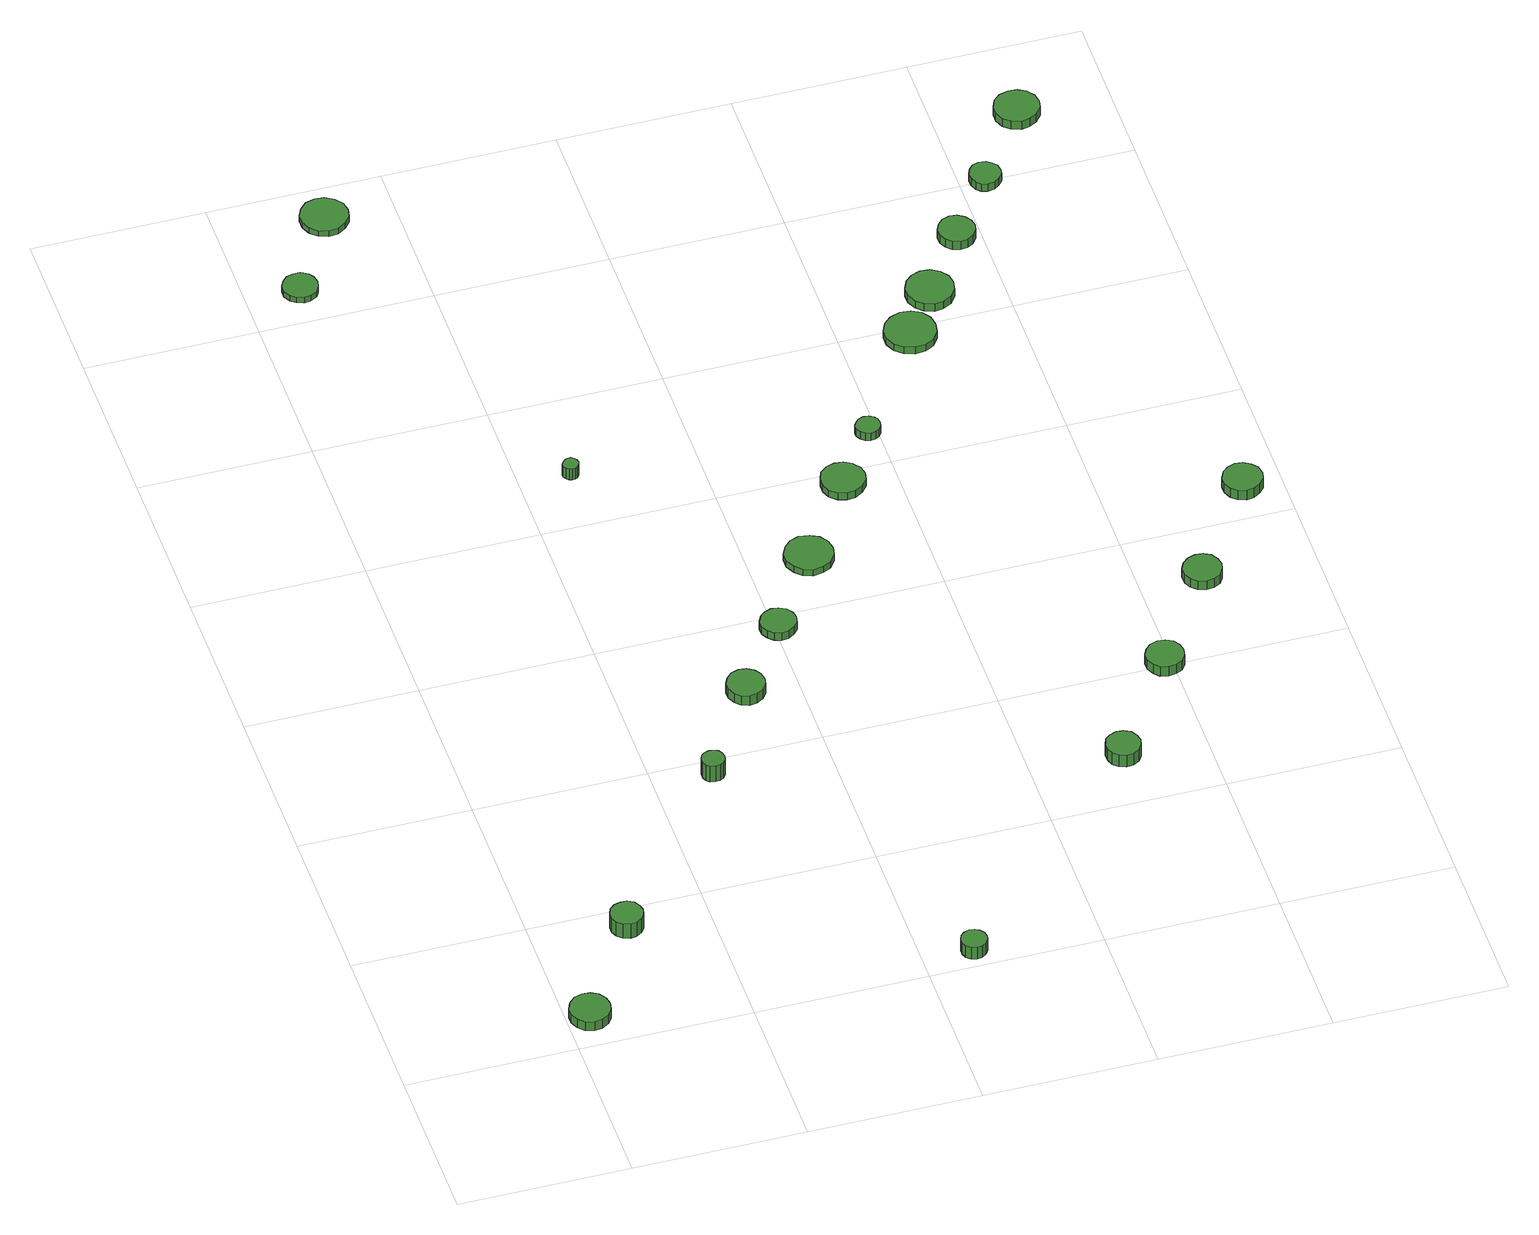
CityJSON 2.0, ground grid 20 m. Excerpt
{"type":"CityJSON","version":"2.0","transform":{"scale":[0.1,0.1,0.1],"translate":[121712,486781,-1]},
"CityObjects":{
"tree1":{"type":"SolitaryVegetationObject","attributes":{"function":"something"},"geometry":[{"type":"MultiSurface","lod":"1","boundaries":[[[0,1,2,3,4,5,6,7,8,9,10,11,12,13,14]],[[15,16,17,18,19,20,21,22,23,24,25,26,27,28,29]],[[0,29,28,1]],[[1,28,27,2]],[[2,27,26,3]],[[3,26,25,4]],[[4,25,24,5]],[[5,24,23,6]],[[6,23,22,7]],[[7,22,21,8]],[[8,21,20,9]],[[9,20,19,10]],[[10,19,18,11]],[[11,18,17,12]],[[12,17,16,13]],[[13,16,15,14]],[[14,15,29,0]]]}]},
"tree2":{"type":"SolitaryVegetationObject","attributes":{"function":"something"},"geometry":[{"type":"MultiSurface","lod":"1","boundaries":[[[30,31,32,33,34,35,36,37,38,39,40,41,42,43,44]],[[45,46,47,48,49,50,51,52,53,54,55,56,57,58,59]],[[30,59,58,31]],[[31,58,57,32]],[[32,57,56,33]],[[33,56,55,34]],[[34,55,54,35]],[[35,54,53,36]],[[36,53,52,37]],[[37,52,51,38]],[[38,51,50,39]],[[39,50,49,40]],[[40,49,48,41]],[[41,48,47,42]],[[42,47,46,43]],[[43,46,45,44]],[[44,45,59,30]]]}]},
"tree3":{"type":"SolitaryVegetationObject","attributes":{"function":"something"},"geometry":[{"type":"MultiSurface","lod":"1","boundaries":[[[60,61,62,63,64,65,66,67,68,69,70,71,72,73,74]],[[75,76,77,78,79,80,81,82,83,84,85,86,87,88,89]],[[60,89,88,61]],[[61,88,87,62]],[[62,87,86,63]],[[63,86,85,64]],[[64,85,84,65]],[[65,84,83,66]],[[66,83,82,67]],[[67,82,81,68]],[[68,81,80,69]],[[69,80,79,70]],[[70,79,78,71]],[[71,78,77,72]],[[72,77,76,73]],[[73,76,75,74]],[[74,75,89,60]]]}]},
"tree4":{"type":"SolitaryVegetationObject","attributes":{"function":"something"},"geometry":[{"type":"MultiSurface","lod":"1","boundaries":[[[90,91,92,93,94,95,96,97,98,99,100,101,102,103,104]],[[105,106,107,108,109,110,111,112,113,114,115,116,117,118,119]],[[90,119,118,91]],[[91,118,117,92]],[[92,117,116,93]],[[93,116,115,94]],[[94,115,114,95]],[[95,114,113,96]],[[96,113,112,97]],[[97,112,111,98]],[[98,111,110,99]],[[99,110,109,100]],[[100,109,108,101]],[[101,108,107,102]],[[102,107,106,103]],[[103,106,105,104]],[[104,105,119,90]]]}]},
"tree5":{"type":"SolitaryVegetationObject","attributes":{"function":"something"},"geometry":[{"type":"MultiSurface","lod":"1","boundaries":[[[120,121,122,123,124,125,126,127,128,129,130,131,132,133,134]],[[135,136,137,138,139,140,141,142,143,144,145,146,147,148,149]],[[120,149,148,121]],[[121,148,147,122]],[[122,147,146,123]],[[123,146,145,124]],[[124,145,144,125]],[[125,144,143,126]],[[126,143,142,127]],[[127,142,141,128]],[[128,141,140,129]],[[129,140,139,130]],[[130,139,138,131]],[[131,138,137,132]],[[132,137,136,133]],[[133,136,135,134]],[[134,135,149,120]]]}]},
"tree6":{"type":"SolitaryVegetationObject","attributes":{"function":"something"},"geometry":[{"type":"MultiSurface","lod":"1","boundaries":[[[150,151,152,153,154,155,156,157,158,159,160,161,162,163,164]],[[165,166,167,168,169,170,171,172,173,174,175,176,177,178,179]],[[150,179,178,151]],[[151,178,177,152]],[[152,177,176,153]],[[153,176,175,154]],[[154,175,174,155]],[[155,174,173,156]],[[156,173,172,157]],[[157,172,171,158]],[[158,171,170,159]],[[159,170,169,160]],[[160,169,168,161]],[[161,168,167,162]],[[162,167,166,163]],[[163,166,165,164]],[[164,165,179,150]]]}]},
"tree7":{"type":"SolitaryVegetationObject","attributes":{"function":"something"},"geometry":[{"type":"MultiSurface","lod":"1","boundaries":[[[180,181,182,183,184,185,186,187,188,189,190,191,192,193,194]],[[195,196,197,198,199,200,201,202,203,204,205,206,207,208,209]],[[180,209,208,181]],[[181,208,207,182]],[[182,207,206,183]],[[183,206,205,184]],[[184,205,204,185]],[[185,204,203,186]],[[186,203,202,187]],[[187,202,201,188]],[[188,201,200,189]],[[189,200,199,190]],[[190,199,198,191]],[[191,198,197,192]],[[192,197,196,193]],[[193,196,195,194]],[[194,195,209,180]]]}]},
"tree8":{"type":"SolitaryVegetationObject","attributes":{"function":"something"},"geometry":[{"type":"MultiSurface","lod":"1","boundaries":[[[210,211,212,213,214,215,216,217,218,219,220,221,222,223,224]],[[225,226,227,228,229,230,231,232,233,234,235,236,237,238,239]],[[210,239,238,211]],[[211,238,237,212]],[[212,237,236,213]],[[213,236,235,214]],[[214,235,234,215]],[[215,234,233,216]],[[216,233,232,217]],[[217,232,231,218]],[[218,231,230,219]],[[219,230,229,220]],[[220,229,228,221]],[[221,228,227,222]],[[222,227,226,223]],[[223,226,225,224]],[[224,225,239,210]]]}]},
"tree9":{"type":"SolitaryVegetationObject","attributes":{"function":"something"}},
"tree10":{"type":"SolitaryVegetationObject","attributes":{"function":"something"},"geometry":[{"type":"MultiSurface","lod":"1","boundaries":[[[240,241,242,243,244,245,246,247,248,249,250,251,252,253,254]],[[255,256,257,258,259,260,261,262,263,264,265,266,267,268,269]],[[240,269,268,241]],[[241,268,267,242]],[[242,267,266,243]],[[243,266,265,244]],[[244,265,264,245]],[[245,264,263,246]],[[246,263,262,247]],[[247,262,261,248]],[[248,261,260,249]],[[249,260,259,250]],[[250,259,258,251]],[[251,258,257,252]],[[252,257,256,253]],[[253,256,255,254]],[[254,255,269,240]]]}]},
"tree11":{"type":"SolitaryVegetationObject","attributes":{"function":"something"},"geometry":[{"type":"MultiSurface","lod":"1","boundaries":[[[270,271,272,273,274,275,276,277,278,279,280,281,282,283,284]],[[285,286,287,288,289,290,291,292,293,294,295,296,297,298,299]],[[270,299,298,271]],[[271,298,297,272]],[[272,297,296,273]],[[273,296,295,274]],[[274,295,294,275]],[[275,294,293,276]],[[276,293,292,277]],[[277,292,291,278]],[[278,291,290,279]],[[279,290,289,280]],[[280,289,288,281]],[[281,288,287,282]],[[282,287,286,283]],[[283,286,285,284]],[[284,285,299,270]]]}]},
"tree12":{"type":"SolitaryVegetationObject","attributes":{"function":"something"},"geometry":[{"type":"MultiSurface","lod":"1","boundaries":[[[300,301,302,303,304,305,306,307,308,309,310,311,312,313,314]],[[315,316,317,318,319,320,321,322,323,324,325,326,327,328,329]],[[300,329,328,301]],[[301,328,327,302]],[[302,327,326,303]],[[303,326,325,304]],[[304,325,324,305]],[[305,324,323,306]],[[306,323,322,307]],[[307,322,321,308]],[[308,321,320,309]],[[309,320,319,310]],[[310,319,318,311]],[[311,318,317,312]],[[312,317,316,313]],[[313,316,315,314]],[[314,315,329,300]]]}]},
"tree13":{"type":"SolitaryVegetationObject","attributes":{"function":"something"},"geometry":[{"type":"MultiSurface","lod":"1","boundaries":[[[330,331,332,333,334,335,336,337,338,339,340,341,342,343,344]],[[345,346,347,348,349,350,351,352,353,354,355,356,357,358,359]],[[330,359,358,331]],[[331,358,357,332]],[[332,357,356,333]],[[333,356,355,334]],[[334,355,354,335]],[[335,354,353,336]],[[336,353,352,337]],[[337,352,351,338]],[[338,351,350,339]],[[339,350,349,340]],[[340,349,348,341]],[[341,348,347,342]],[[342,347,346,343]],[[343,346,345,344]],[[344,345,359,330]]]}]},
"tree14":{"type":"SolitaryVegetationObject","attributes":{"function":"something"},"geometry":[{"type":"MultiSurface","lod":"1","boundaries":[[[360,361,362,363,364,365,366,367,368,369,370,371,372,373,374]],[[375,376,377,378,379,380,381,382,383,384,385,386,387,388,389]],[[360,389,388,361]],[[361,388,387,362]],[[362,387,386,363]],[[363,386,385,364]],[[364,385,384,365]],[[365,384,383,366]],[[366,383,382,367]],[[367,382,381,368]],[[368,381,380,369]],[[369,380,379,370]],[[370,379,378,371]],[[371,378,377,372]],[[372,377,376,373]],[[373,376,375,374]],[[374,375,389,360]]]}]},
"tree15":{"type":"SolitaryVegetationObject","attributes":{"function":"something"},"geometry":[{"type":"MultiSurface","lod":"1","boundaries":[[[390,391,392,393,394,395,396,397,398,399,400,401,402,403,404]],[[405,406,407,408,409,410,411,412,413,414,415,416,417,418,419]],[[390,419,418,391]],[[391,418,417,392]],[[392,417,416,393]],[[393,416,415,394]],[[394,415,414,395]],[[395,414,413,396]],[[396,413,412,397]],[[397,412,411,398]],[[398,411,410,399]],[[399,410,409,400]],[[400,409,408,401]],[[401,408,407,402]],[[402,407,406,403]],[[403,406,405,404]],[[404,405,419,390]]]}]},
"tree16":{"type":"SolitaryVegetationObject","attributes":{"function":"something"},"geometry":[{"type":"MultiSurface","lod":"1","boundaries":[[[420,421,422,423,424,425,426,427,428,429,430,431,432,433,434]],[[435,436,437,438,439,440,441,442,443,444,445,446,447,448,449]],[[420,449,448,421]],[[421,448,447,422]],[[422,447,446,423]],[[423,446,445,424]],[[424,445,444,425]],[[425,444,443,426]],[[426,443,442,427]],[[427,442,441,428]],[[428,441,440,429]],[[429,440,439,430]],[[430,439,438,431]],[[431,438,437,432]],[[432,437,436,433]],[[433,436,435,434]],[[434,435,449,420]]]}]},
"tree17":{"type":"SolitaryVegetationObject","attributes":{"function":"something"},"geometry":[{"type":"MultiSurface","lod":"1","boundaries":[[[450,451,452,453,454,455,456,457,458,459,460,461,462,463,464]],[[465,466,467,468,469,470,471,472,473,474,475,476,477,478,479]],[[450,479,478,451]],[[451,478,477,452]],[[452,477,476,453]],[[453,476,475,454]],[[454,475,474,455]],[[455,474,473,456]],[[456,473,472,457]],[[457,472,471,458]],[[458,471,470,459]],[[459,470,469,460]],[[460,469,468,461]],[[461,468,467,462]],[[462,467,466,463]],[[463,466,465,464]],[[464,465,479,450]]]}]},
"tree18":{"type":"SolitaryVegetationObject","attributes":{"function":"something"},"geometry":[{"type":"MultiSurface","lod":"1","boundaries":[[[480,481,482,483,484,485,486,487,488,489,490,491,492,493,494]],[[495,496,497,498,499,500,501,502,503,504,505,506,507,508,509]],[[480,509,508,481]],[[481,508,507,482]],[[482,507,506,483]],[[483,506,505,484]],[[484,505,504,485]],[[485,504,503,486]],[[486,503,502,487]],[[487,502,501,488]],[[488,501,500,489]],[[489,500,499,490]],[[490,499,498,491]],[[491,498,497,492]],[[492,497,496,493]],[[493,496,495,494]],[[494,495,509,480]]]}]},
"tree19":{"type":"SolitaryVegetationObject","attributes":{"function":"something"},"geometry":[{"type":"MultiSurface","lod":"1","boundaries":[[[510,511,512,513,514,515,516,517,518,519,520,521,522,523,524]],[[525,526,527,528,529,530,531,532,533,534,535,536,537,538,539]],[[510,539,538,511]],[[511,538,537,512]],[[512,537,536,513]],[[513,536,535,514]],[[514,535,534,515]],[[515,534,533,516]],[[516,533,532,517]],[[517,532,531,518]],[[518,531,530,519]],[[519,530,529,520]],[[520,529,528,521]],[[521,528,527,522]],[[522,527,526,523]],[[523,526,525,524]],[[524,525,539,510]]]}]},
"tree20":{"type":"SolitaryVegetationObject","attributes":{"function":"something"},"geometry":[{"type":"MultiSurface","lod":"1","boundaries":[[[540,541,542,543,544,545,546,547,548,549,550,551,552,553,554]],[[555,556,557,558,559,560,561,562,563,564,565,566,567,568,569]],[[540,569,568,541]],[[541,568,567,542]],[[542,567,566,543]],[[543,566,565,544]],[[544,565,564,545]],[[545,564,563,546]],[[546,563,562,547]],[[547,562,561,548]],[[548,561,560,549]],[[549,560,559,550]],[[550,559,558,551]],[[551,558,557,552]],[[552,557,556,553]],[[553,556,555,554]],[[554,555,569,540]]]}]},
"tree21":{"type":"SolitaryVegetationObject","attributes":{"function":"something"}},
"tree22":{"type":"SolitaryVegetationObject","attributes":{"function":"something"},"geometry":[{"type":"MultiSurface","lod":"1","boundaries":[[[570,571,572,573,574,575,576,577,578,579,580,581,582,583,584]],[[585,586,587,588,589,590,591,592,593,594,595,596,597,598,599]],[[570,599,598,571]],[[571,598,597,572]],[[572,597,596,573]],[[573,596,595,574]],[[574,595,594,575]],[[575,594,593,576]],[[576,593,592,577]],[[577,592,591,578]],[[578,591,590,579]],[[579,590,589,580]],[[580,589,588,581]],[[581,588,587,582]],[[582,587,586,583]],[[583,586,585,584]],[[584,585,599,570]]]}]},
"tree23":{"type":"SolitaryVegetationObject","attributes":{"function":"something"},"geometry":[{"type":"MultiSurface","lod":"1","boundaries":[[[600,601,602,603,604,605,606,607,608,609,610,611,612,613,614]],[[615,616,617,618,619,620,621,622,623,624,625,626,627,628,629]],[[600,629,628,601]],[[601,628,627,602]],[[602,627,626,603]],[[603,626,625,604]],[[604,625,624,605]],[[605,624,623,606]],[[606,623,622,607]],[[607,622,621,608]],[[608,621,620,609]],[[609,620,619,610]],[[610,619,618,611]],[[611,618,617,612]],[[612,617,616,613]],[[613,616,615,614]],[[614,615,629,600]]]}]}
},
"vertices":[
[49,44,21],[47,53,21],[42,61,21],[33,66,21],[24,67,21],[14,64,21],[7,57,21],[3,48,21],[3,39,21],[7,30,21],[14,23,21],[24,20,21],[33,21,21],[42,26,21],[47,34,21],[47,34,8],[42,26,8],[33,21,8],[24,20,8],[14,23,8],[7,30,8],[3,39,8],[3,48,8],[7,57,8],[14,64,8],[24,67,8],[33,66,8],[42,61,8],[47,53,8],[49,44,8],
[125,170,28],[123,177,28],[119,184,28],[112,188,28],[105,188,28],[97,186,28],[91,181,28],[88,174,28],[88,166,28],[91,159,28],[97,154,28],[105,151,28],[112,152,28],[119,156,28],[123,162,28],[123,162,7],[119,156,7],[112,152,7],[105,151,7],[97,154,7],[91,159,7],[88,166,7],[88,174,7],[91,181,7],[97,186,7],[105,188,7],[112,188,7],[119,184,7],[123,177,7],[125,170,7],
[281,377,30],[280,382,30],[277,387,30],[272,389,30],[267,390,30],[261,388,30],[257,385,30],[255,380,30],[255,374,30],[257,369,30],[261,365,30],[267,364,30],[272,364,30],[277,367,30],[280,371,30],[280,371,7],[277,367,7],[272,364,7],[267,364,7],[261,365,7],[257,369,7],[255,374,7],[255,380,7],[257,385,7],[261,388,7],[267,390,7],[272,389,7],[277,387,7],[280,382,7],[281,377,7],
[82,1248,15],[80,1257,15],[76,1263,15],[68,1268,15],[60,1268,15],[52,1266,15],[46,1260,15],[42,1253,15],[42,1244,15],[46,1236,15],[52,1231,15],[60,1228,15],[68,1229,15],[76,1233,15],[80,1240,15],[80,1240,7],[76,1233,7],[68,1229,7],[60,1228,7],[52,1231,7],[46,1236,7],[42,1244,7],[42,1253,7],[46,1260,7],[52,1266,7],[60,1268,7],[68,1268,7],[76,1263,7],[80,1257,7],[82,1248,7],
[473,24,24],[472,30,24],[468,35,24],[463,38,24],[457,39,24],[451,37,24],[446,33,24],[444,27,24],[444,21,24],[446,15,24],[451,11,24],[457,9,24],[463,10,24],[468,13,24],[472,18,24],[472,18,7],[468,13,7],[463,10,7],[457,9,7],[451,11,7],[446,15,7],[444,21,7],[444,27,7],[446,33,7],[451,37,7],[457,39,7],[463,38,7],[468,35,7],[472,30,7],[473,24,7],
[362,492,21],[360,501,21],[355,508,21],[347,513,21],[338,514,21],[329,511,21],[323,505,21],[319,497,21],[319,488,21],[323,479,21],[329,473,21],[338,470,21],[347,471,21],[355,476,21],[360,483,21],[360,483,7],[355,476,7],[347,471,7],[338,470,7],[329,473,7],[323,479,7],[319,488,7],[319,497,7],[323,505,7],[329,511,7],[338,514,7],[347,513,7],[355,508,7],[360,501,7],[362,492,7],
[268,882,22],[267,886,22],[265,889,22],[262,891,22],[258,891,22],[255,890,22],[252,887,22],[250,884,22],[250,880,22],[252,877,22],[255,874,22],[258,873,22],[262,873,22],[265,875,22],[267,878,22],[267,878,6],[265,875,6],[262,873,6],[258,873,6],[255,874,6],[252,877,6],[250,880,6],[250,884,6],[252,887,6],[255,890,6],[258,891,6],[262,891,6],[265,889,6],[267,886,6],[268,882,6],
[147,1349,15],[145,1360,15],[138,1369,15],[128,1375,15],[117,1376,15],[106,1373,15],[98,1365,15],[93,1355,15],[93,1344,15],[98,1333,15],[106,1326,15],[117,1322,15],[128,1323,15],[138,1329,15],[145,1338,15],[145,1338,7],[138,1329,7],[128,1323,7],[117,1322,7],[106,1326,7],[98,1333,7],[93,1344,7],[93,1355,7],[98,1365,7],[106,1373,7],[117,1376,7],[128,1375,7],[138,1369,7],[145,1360,7],[147,1349,7],
[425,581,17],[423,589,17],[418,596,17],[410,600,17],[402,601,17],[394,598,17],[388,593,17],[384,585,17],[384,576,17],[388,569,17],[394,563,17],[402,560,17],[410,561,17],[418,566,17],[423,572,17],[423,572,6],[418,566,6],[410,561,6],[402,560,6],[394,563,6],[388,569,6],[384,576,6],[384,585,6],[388,593,6],[394,598,6],[402,601,6],[410,600,6],[418,596,6],[423,589,6],[425,581,6],
[496,677,15],[494,688,15],[487,698,15],[477,703,15],[465,705,15],[454,701,15],[446,693,15],[441,683,15],[441,671,15],[446,661,15],[454,653,15],[465,649,15],[477,651,15],[487,656,15],[494,666,15],[494,666,6],[487,656,6],[477,651,6],[465,649,6],[454,653,6],[446,661,6],[441,671,6],[441,683,6],[446,693,6],[454,701,6],[465,705,6],[477,703,6],[487,698,6],[494,688,6],[496,677,6],
[564,780,16],[562,790,16],[555,799,16],[546,804,16],[536,805,16],[526,802,16],[518,795,16],[514,785,16],[514,775,16],[518,765,16],[526,758,16],[536,755,16],[546,756,16],[555,761,16],[562,770,16],[562,770,6],[555,761,6],[546,756,6],[536,755,6],[526,758,6],[518,765,6],[514,775,6],[514,785,6],[518,795,6],[526,802,6],[536,805,6],[546,804,6],[555,799,6],[562,790,6],[564,780,6],
[725,276,24],[723,284,24],[719,291,24],[711,295,24],[703,296,24],[695,293,24],[689,288,24],[686,280,24],[686,272,24],[689,264,24],[695,259,24],[703,256,24],[711,257,24],[719,261,24],[723,268,24],[723,268,7],[719,261,7],[711,257,7],[703,256,7],[695,259,7],[689,264,7],[686,272,7],[686,280,7],[689,288,7],[695,293,7],[703,296,7],[711,295,7],[719,291,7],[723,284,7],[725,276,7],
[603,852,17],[602,858,17],[599,862,17],[594,865,17],[588,866,17],[582,864,17],[578,860,17],[575,855,17],[575,849,17],[578,844,17],[582,840,17],[588,838,17],[594,839,17],[599,842,17],[602,846,17],[602,846,6],[599,842,6],[594,839,6],[588,838,6],[582,840,6],[578,844,6],[575,849,6],[575,855,6],[578,860,6],[582,864,6],[588,866,6],[594,865,6],[599,862,6],[602,858,6],[603,852,6],
[813,403,21],[811,412,21],[806,420,21],[798,424,21],[789,425,21],[780,422,21],[774,416,21],[770,408,21],[770,399,21],[774,391,21],[780,384,21],[789,382,21],[798,383,21],[806,387,21],[811,394,21],[811,394,7],[806,387,7],[798,383,7],[789,382,7],[780,384,7],[774,391,7],[770,399,7],[770,408,7],[774,416,7],[780,422,7],[789,425,7],[798,424,7],[806,420,7],[811,412,7],[813,403,7],
[707,986,16],[705,998,16],[698,1008,16],[687,1014,16],[675,1015,16],[663,1011,16],[654,1003,16],[649,992,16],[649,980,16],[654,969,16],[663,961,16],[675,957,16],[687,958,16],[698,964,16],[705,974,16],[705,974,6],[698,964,6],[687,958,6],[675,957,6],[663,961,6],[654,969,6],[649,980,6],[649,992,6],[654,1003,6],[663,1011,6],[675,1015,6],[687,1014,6],[698,1008,6],[705,998,6],[707,986,6],
[893,524,20],[891,533,20],[886,541,20],[878,545,20],[869,546,20],[860,543,20],[853,537,20],[849,529,20],[849,519,20],[853,511,20],[860,505,20],[869,502,20],[878,503,20],[886,507,20],[891,515,20],[891,515,7],[886,507,7],[878,503,7],[869,502,7],[860,505,7],[853,511,7],[849,519,7],[849,529,7],[853,537,7],[860,543,7],[869,546,7],[878,545,7],[886,541,7],[891,533,7],[893,524,7],
[745,1044,17],[743,1055,17],[736,1064,17],[726,1070,17],[715,1071,17],[704,1067,17],[696,1060,17],[691,1049,17],[691,1038,17],[696,1027,17],[704,1020,17],[715,1016,17],[726,1017,17],[736,1023,17],[743,1032,17],[743,1032,6],[736,1023,6],[726,1017,6],[715,1016,6],[704,1020,6],[696,1027,6],[691,1038,6],[691,1049,6],[696,1060,6],[704,1067,6],[715,1071,6],[726,1070,6],[736,1064,6],[743,1055,6],[745,1044,6],
[794,1123,18],[792,1132,18],[787,1139,18],[779,1144,18],[771,1145,18],[762,1142,18],[756,1136,18],[752,1128,18],[752,1119,18],[756,1111,18],[762,1105,18],[771,1102,18],[779,1103,18],[787,1108,18],[792,1115,18],[792,1115,6],[787,1108,6],[779,1103,6],[771,1102,6],[762,1105,6],[756,1111,6],[752,1119,6],[752,1128,6],[756,1136,6],[762,1142,6],[771,1145,6],[779,1144,6],[787,1139,6],[792,1132,6],[794,1123,6],
[978,650,20],[976,660,20],[970,667,20],[962,672,20],[953,673,20],[944,670,20],[937,664,20],[933,655,20],[933,646,20],[937,637,20],[944,631,20],[953,628,20],[962,629,20],[970,634,20],[976,641,20],[976,641,6],[970,634,6],[962,629,6],[953,628,6],[944,631,6],[937,637,6],[933,646,6],[933,655,6],[937,664,6],[944,670,6],[953,673,6],[962,672,6],[970,667,6],[976,660,6],[978,650,6],
[847,1202,16],[846,1209,16],[841,1215,16],[835,1219,16],[827,1220,16],[820,1218,16],[815,1213,16],[812,1206,16],[812,1198,16],[815,1191,16],[820,1186,16],[827,1184,16],[835,1185,16],[841,1189,16],[846,1195,16],[846,1195,5],[841,1189,5],[835,1185,5],[827,1184,5],[820,1186,5],[815,1191,5],[812,1198,5],[812,1206,5],[815,1213,5],[820,1218,5],[827,1220,5],[835,1219,5],[841,1215,5],[846,1209,5],[847,1202,5],
[919,1294,17],[917,1304,17],[910,1313,17],[901,1318,17],[891,1319,17],[880,1316,17],[872,1309,17],[868,1299,17],[868,1289,17],[872,1279,17],[880,1272,17],[891,1268,17],[901,1270,17],[910,1275,17],[917,1283,17],[917,1283,5],[910,1275,5],[901,1270,5],[891,1268,5],[880,1272,5],[872,1279,5],[868,1289,5],[868,1299,5],[872,1309,5],[880,1316,5],[891,1319,5],[901,1318,5],[910,1313,5],[917,1304,5],[919,1294,5]
]}
